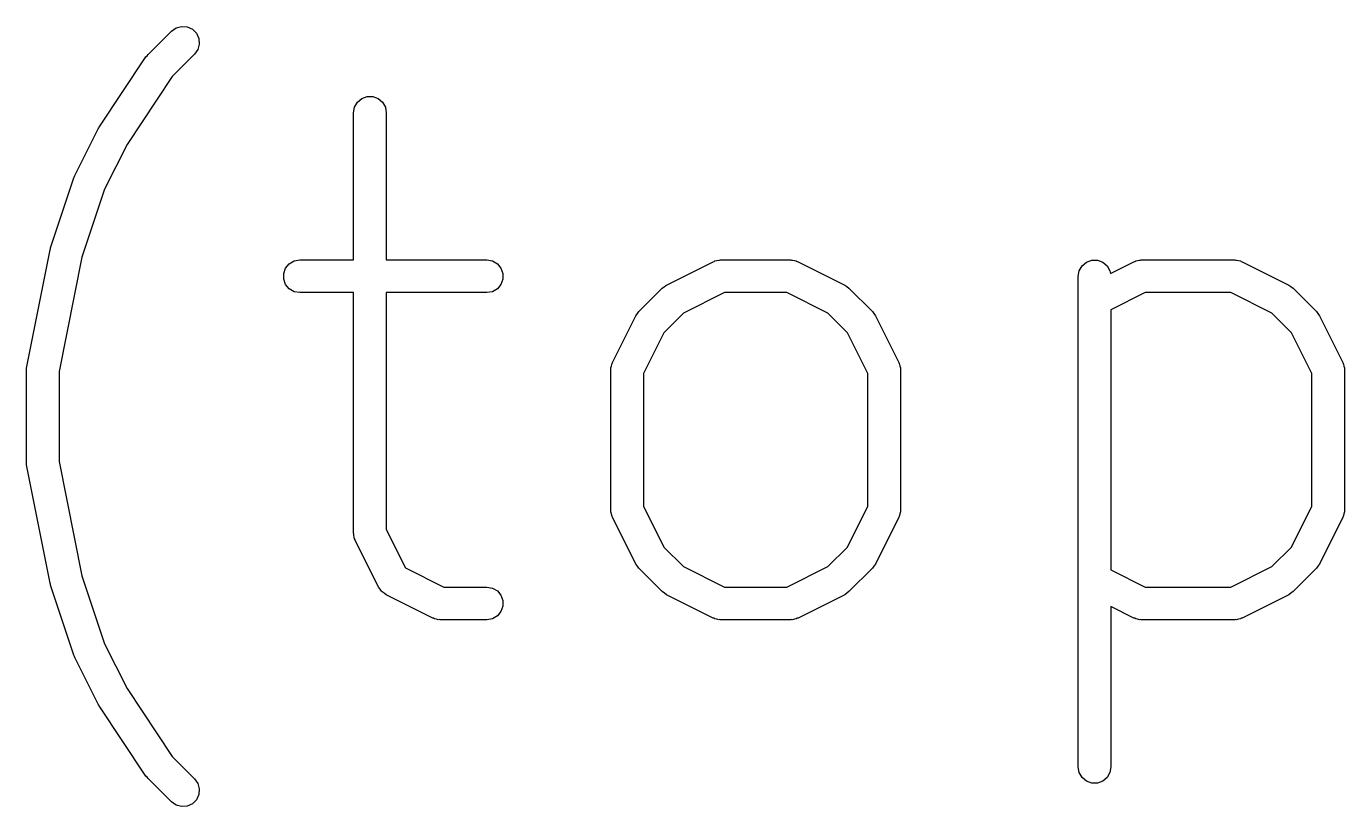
# Model space of a CAD drawing. Extents: x -0.1 to 56.4, y -14.9 to 17.1.
# Drawn here: x 44.814 to 48.843, y -5.5 to -3.114 of the extents above; entities that cross this region are included whole.
import ezdxf

# ---------------------------------------------------------------- set-up
doc = ezdxf.new("R2010")
doc.units = 0
doc.header["$MEASUREMENT"] = 0
doc.layers.add('BLACK', color=7, linetype='CONTINUOUS')

msp = doc.modelspace()

# ---------------------------------------------------------------- linework, layer by layer
at = {"layer": 'Black'}
for p, q in [((45.1861, -3.20036), (45.2575, -3.12893)), ((45.2575, -3.12893), (45.2717, -3.11897)), ((45.2717, -3.11897), (45.2885, -3.11448)), ((45.2885, -3.11448), (45.3058, -3.11599)), ((45.3058, -3.11599), (45.3215, -3.12333)), ((45.3215, -3.12333), (45.3338, -3.13561)), ((45.3338, -3.13561), (45.3412, -3.15135)), ((45.3427, -3.16864), (45.3382, -3.18542)), ((45.3412, -3.15135), (45.3427, -3.16864)), ((45.037, -3.42226), (45.1798, -3.20798)), ((45.1798, -3.20798), (45.1832, -3.20441)), ((45.1832, -3.20441), (45.1861, -3.20036)), ((45.3282, -3.19964), (45.2603, -3.26756)), ((45.3382, -3.18542), (45.3282, -3.19964)), ((45.2603, -3.26756), (45.1219, -3.47515)), ((45.826, -3.34643), (45.8393, -3.33527)), ((45.8393, -3.33527), (45.8556, -3.32933)), ((45.8556, -3.32933), (45.873, -3.32933)), ((45.873, -3.32933), (45.8893, -3.33527)), ((45.8893, -3.33527), (45.9026, -3.34643)), ((45.8143, -3.37857), (45.8173, -3.36147)), ((45.8143, -3.82857), (45.8143, -3.37857)), ((45.8173, -3.36147), (45.826, -3.34643)), ((45.9026, -3.34643), (45.9113, -3.36147)), ((45.9113, -3.36147), (45.9143, -3.37857)), ((45.9143, -3.37857), (45.9143, -3.82857)), ((45.0357, -3.42513), (45.037, -3.42226)), ((44.9624, -3.5705), (45.0339, -3.42764)), ((45.0339, -3.42764), (45.0357, -3.42513)), ((45.1219, -3.47515), (45.0535, -3.61204)), ((44.8883, -3.79133), (44.9597, -3.57705)), ((44.9597, -3.57705), (44.9614, -3.57391)), ((44.9614, -3.57391), (44.9624, -3.5705)), ((45.0535, -3.61204), (44.9841, -3.82)), ((44.8153, -4.15448), (44.8867, -3.79734)), ((44.8867, -3.79734), (44.8878, -3.79442)), ((44.8878, -3.79442), (44.8883, -3.79133)), ((44.9841, -3.82), (44.9143, -4.16924)), ((45.6008, -3.86989), (45.6067, -3.85357)), ((45.6067, -3.85357), (45.6179, -3.84027)), ((45.6179, -3.84027), (45.6329, -3.83159)), ((45.6329, -3.83159), (45.65, -3.82857)), ((45.65, -3.82857), (45.8143, -3.82857)), ((45.9143, -3.82857), (46.2214, -3.82857)), ((46.2214, -3.82857), (46.2385, -3.83159)), ((46.2385, -3.83159), (46.2536, -3.84027)), ((46.2536, -3.84027), (46.2647, -3.85357)), ((46.2647, -3.85357), (46.2707, -3.86989)), ((46.7705, -3.90528), (46.9134, -3.83385)), ((46.9134, -3.83385), (46.9161, -3.83303)), ((46.9161, -3.83303), (46.9186, -3.83159)), ((46.9186, -3.83159), (46.9244, -3.83057)), ((46.9244, -3.83057), (46.93, -3.8289)), ((46.93, -3.8289), (46.9329, -3.82907)), ((46.9329, -3.82907), (46.9357, -3.82857)), ((46.9357, -3.82857), (47.15, -3.82857)), ((47.15, -3.82857), (47.1528, -3.82907)), ((47.1528, -3.82907), (47.1557, -3.8289)), ((47.1557, -3.8289), (47.1613, -3.83057)), ((47.1613, -3.83057), (47.1671, -3.83159)), ((47.1671, -3.83159), (47.1696, -3.83303)), ((47.1696, -3.83303), (47.1724, -3.83385)), ((47.1724, -3.83385), (47.3152, -3.90528)), ((48.0286, -3.87857), (48.0316, -3.86147)), ((48.0316, -3.86147), (48.0403, -3.84643)), ((48.0403, -3.84643), (48.0536, -3.83527)), ((48.0536, -3.83527), (48.0699, -3.82933)), ((48.0699, -3.82933), (48.0873, -3.82933)), ((48.0873, -3.82933), (48.1036, -3.83527)), ((48.1036, -3.83527), (48.1169, -3.84643)), ((48.1169, -3.84643), (48.1256, -3.86147)), ((48.1256, -3.86147), (48.127, -3.86987)), ((48.127, -3.86987), (48.1991, -3.83385)), ((48.1991, -3.83385), (48.2018, -3.83303)), ((48.2018, -3.83303), (48.2043, -3.83159)), ((48.2043, -3.83159), (48.2101, -3.83057)), ((48.2101, -3.83057), (48.2157, -3.8289)), ((48.2157, -3.8289), (48.2186, -3.82907)), ((48.2186, -3.82907), (48.2214, -3.82857)), ((48.2214, -3.82857), (48.5071, -3.82857)), ((48.5071, -3.82857), (48.51, -3.82907)), ((48.51, -3.82907), (48.5129, -3.8289)), ((48.5129, -3.8289), (48.5185, -3.83057)), ((48.5185, -3.83057), (48.5242, -3.83159)), ((48.5242, -3.83159), (48.5267, -3.83303)), ((48.5267, -3.83303), (48.5295, -3.83385)), ((48.5295, -3.83385), (48.6724, -3.90528)), ((45.6008, -3.88725), (45.6008, -3.86989)), ((45.6067, -3.90357), (45.6008, -3.88725)), ((45.6179, -3.91687), (45.6067, -3.90357)), ((46.2647, -3.90357), (46.2536, -3.91687)), ((46.2707, -3.88725), (46.2647, -3.90357)), ((46.2707, -3.86989), (46.2707, -3.88725)), ((46.7641, -3.91005), (46.7705, -3.90528)), ((47.3152, -3.90528), (47.3217, -3.91005)), ((48.0286, -5.37857), (48.0286, -3.87857)), ((48.6724, -3.90528), (48.6788, -3.91005)), ((45.6329, -3.92556), (45.6179, -3.91687)), ((45.65, -3.92857), (45.6329, -3.92556)), ((45.8143, -3.92857), (45.65, -3.92857)), ((45.8143, -4.66429), (45.8143, -3.92857)), ((46.2214, -3.92857), (45.9143, -3.92857)), ((45.9143, -3.92857), (45.9143, -4.65248)), ((46.2385, -3.92556), (46.2214, -3.92857)), ((46.2536, -3.91687), (46.2385, -3.92556)), ((46.6861, -3.98607), (46.7575, -3.91464)), ((46.7575, -3.91464), (46.7641, -3.91005)), ((46.9475, -3.92857), (46.8225, -3.99109)), ((47.1382, -3.92857), (46.9475, -3.92857)), ((47.2632, -3.99109), (47.1382, -3.92857)), ((47.3217, -3.91005), (47.3282, -3.91464)), ((47.3282, -3.91464), (47.3996, -3.98607)), ((48.2332, -3.92857), (48.1286, -3.9809)), ((48.4953, -3.92857), (48.2332, -3.92857)), ((48.6204, -3.99109), (48.4953, -3.92857)), ((48.6788, -3.91005), (48.6854, -3.91464)), ((48.6854, -3.91464), (48.7568, -3.98607)), ((46.6815, -3.99264), (46.6861, -3.98607)), ((47.3996, -3.98607), (47.4042, -3.99263)), ((48.1286, -3.9809), (48.1286, -4.77624)), ((48.7568, -3.98607), (48.7614, -3.99263)), ((46.6053, -4.14192), (46.6767, -3.99907)), ((46.6767, -3.99907), (46.6815, -3.99264)), ((46.8225, -3.99109), (46.7625, -4.05105)), ((47.3232, -4.05105), (47.2632, -3.99109)), ((47.4042, -3.99263), (47.409, -3.99907)), ((47.409, -3.99907), (47.4804, -4.14192)), ((48.6803, -4.05105), (48.6204, -3.99109)), ((48.7614, -3.99263), (48.7661, -3.99907)), ((48.7661, -3.99907), (48.8376, -4.14192)), ((46.7625, -4.05105), (46.7, -4.17609)), ((47.3857, -4.17609), (47.3232, -4.05105)), ((48.7429, -4.17609), (48.6803, -4.05105)), ((46.602, -4.15296), (46.603, -4.14718)), ((46.603, -4.14718), (46.6045, -4.14469)), ((46.6045, -4.14469), (46.6053, -4.14192)), ((47.4804, -4.14192), (47.4813, -4.14469)), ((47.4813, -4.14469), (47.4827, -4.14718)), ((47.4827, -4.14718), (47.4837, -4.15296)), ((48.8376, -4.14192), (48.8384, -4.14469)), ((48.8384, -4.14469), (48.8398, -4.14718)), ((48.8398, -4.14718), (48.8409, -4.15296)), ((44.8143, -4.16429), (44.8151, -4.15942)), ((44.8143, -4.45), (44.8143, -4.16429)), ((44.8151, -4.15942), (44.8153, -4.15448)), ((44.9143, -4.16924), (44.9143, -4.44505)), ((46.6, -4.16429), (46.6005, -4.16145)), ((46.6, -4.59286), (46.6, -4.16429)), ((46.6003, -4.15857), (46.602, -4.15296)), ((46.6005, -4.16145), (46.6003, -4.15857)), ((46.7, -4.17609), (46.7, -4.58105)), ((47.3857, -4.58105), (47.3857, -4.17609)), ((47.4837, -4.15296), (47.4854, -4.15857)), ((47.4854, -4.15857), (47.4852, -4.16145)), ((47.4852, -4.16145), (47.4857, -4.16429)), ((47.4857, -4.16429), (47.4857, -4.59286)), ((48.7429, -4.58105), (48.7429, -4.17609)), ((48.8409, -4.15296), (48.8425, -4.15857)), ((48.8425, -4.15857), (48.8424, -4.16145)), ((48.8424, -4.16145), (48.8429, -4.16429)), ((48.8429, -4.16429), (48.8429, -4.59286)), ((44.8151, -4.45487), (44.8143, -4.45)), ((44.8153, -4.45981), (44.8151, -4.45487)), ((44.8867, -4.81695), (44.8153, -4.45981)), ((44.9143, -4.44505), (44.9841, -4.79428)), ((46.7, -4.58105), (46.7625, -4.70609)), ((47.3232, -4.7061), (47.3857, -4.58105)), ((48.6803, -4.7061), (48.7429, -4.58105)), ((46.6005, -4.5957), (46.6, -4.59286)), ((46.6003, -4.59857), (46.6005, -4.5957)), ((46.602, -4.60419), (46.6003, -4.59857)), ((46.603, -4.60996), (46.602, -4.60419)), ((46.6045, -4.61246), (46.603, -4.60996)), ((46.6053, -4.61522), (46.6045, -4.61246)), ((46.6767, -4.75807), (46.6053, -4.61522)), ((47.4804, -4.61522), (47.409, -4.75807)), ((47.4813, -4.61246), (47.4804, -4.61522)), ((47.4827, -4.60996), (47.4813, -4.61246)), ((47.4837, -4.60419), (47.4827, -4.60996)), ((47.4854, -4.59857), (47.4837, -4.60419)), ((47.4857, -4.59286), (47.4852, -4.5957)), ((47.4852, -4.5957), (47.4854, -4.59857)), ((48.8376, -4.61522), (48.7661, -4.75807)), ((48.8384, -4.61246), (48.8376, -4.61522)), ((48.8398, -4.60996), (48.8384, -4.61246)), ((48.8409, -4.60419), (48.8398, -4.60996)), ((48.8425, -4.59857), (48.8409, -4.60419)), ((48.8429, -4.59286), (48.8424, -4.5957)), ((48.8424, -4.5957), (48.8425, -4.59857)), ((45.8148, -4.66713), (45.8143, -4.66429)), ((45.8146, -4.67), (45.8148, -4.66713)), ((45.8163, -4.67561), (45.8146, -4.67)), ((45.9143, -4.65248), (45.973, -4.76988)), ((45.8173, -4.68139), (45.8163, -4.67561)), ((45.8187, -4.68389), (45.8173, -4.68139)), ((45.8196, -4.68665), (45.8187, -4.68389)), ((45.891, -4.8295), (45.8196, -4.68665)), ((46.7625, -4.70609), (46.8225, -4.76605)), ((47.2632, -4.76605), (47.3232, -4.7061)), ((48.6204, -4.76605), (48.6803, -4.7061)), ((45.973, -4.76988), (46.0904, -4.82857)), ((46.6815, -4.7645), (46.6767, -4.75807)), ((46.6861, -4.77107), (46.6815, -4.7645)), ((46.7575, -4.8425), (46.6861, -4.77107)), ((46.8225, -4.76605), (46.9475, -4.82857)), ((47.1382, -4.82857), (47.2632, -4.76605)), ((47.3996, -4.77107), (47.3282, -4.8425)), ((47.4042, -4.76451), (47.3996, -4.77107)), ((47.409, -4.75807), (47.4042, -4.76451)), ((48.1286, -4.77624), (48.2332, -4.82857)), ((48.4953, -4.82857), (48.6204, -4.76605)), ((48.7568, -4.77107), (48.6854, -4.8425)), ((48.7614, -4.76451), (48.7568, -4.77107)), ((48.7661, -4.75807), (48.7614, -4.76451)), ((44.8878, -4.81986), (44.8867, -4.81695)), ((44.8883, -4.82295), (44.8878, -4.81986)), ((44.9597, -5.03724), (44.8883, -4.82295)), ((44.9841, -4.79428), (45.0535, -5.00225)), ((45.8954, -4.8354), (45.891, -4.8295)), ((46.0904, -4.82857), (46.2214, -4.82857)), ((46.2214, -4.82857), (46.2385, -4.83159)), ((46.2385, -4.83159), (46.2536, -4.84027)), ((46.9475, -4.82857), (47.1382, -4.82857)), ((48.2332, -4.82857), (48.4953, -4.82857)), ((45.8994, -4.84152), (45.8954, -4.8354)), ((45.9005, -4.84234), (45.8994, -4.84152)), ((45.9013, -4.84345), (45.9005, -4.84234)), ((45.9075, -4.84749), (45.9013, -4.84345)), ((45.9134, -4.85186), (45.9075, -4.84749)), ((46.0562, -4.92329), (45.9134, -4.85186)), ((46.2536, -4.84027), (46.2647, -4.85357)), ((46.2647, -4.85357), (46.2707, -4.86989)), ((46.2707, -4.86989), (46.2707, -4.88725)), ((46.7641, -4.8471), (46.7575, -4.8425)), ((46.7705, -4.85186), (46.7641, -4.8471)), ((46.9134, -4.92329), (46.7705, -4.85186)), ((47.3152, -4.85186), (47.1724, -4.92329)), ((47.3217, -4.84709), (47.3152, -4.85186)), ((47.3282, -4.8425), (47.3217, -4.84709)), ((48.6724, -4.85186), (48.5295, -4.92329)), ((48.6788, -4.84709), (48.6724, -4.85186)), ((48.6854, -4.8425), (48.6788, -4.84709)), ((46.2647, -4.90357), (46.2536, -4.91687)), ((46.2707, -4.88725), (46.2647, -4.90357)), ((48.1991, -4.92329), (48.1286, -4.88804)), ((48.1286, -4.88804), (48.1286, -5.37857)), ((46.059, -4.92411), (46.0562, -4.92329)), ((46.0615, -4.92556), (46.059, -4.92411)), ((46.0672, -4.92657), (46.0615, -4.92556)), ((46.0729, -4.92824), (46.0672, -4.92657)), ((46.0757, -4.92807), (46.0729, -4.92824)), ((46.0786, -4.92857), (46.0757, -4.92807)), ((46.2214, -4.92857), (46.0786, -4.92857)), ((46.2385, -4.92556), (46.2214, -4.92857)), ((46.2536, -4.91687), (46.2385, -4.92556)), ((46.9161, -4.92411), (46.9134, -4.92329)), ((46.9186, -4.92556), (46.9161, -4.92411)), ((46.9244, -4.92657), (46.9186, -4.92556)), ((46.93, -4.92824), (46.9244, -4.92657)), ((46.9329, -4.92807), (46.93, -4.92824)), ((46.9357, -4.92857), (46.9329, -4.92807)), ((47.15, -4.92857), (46.9357, -4.92857)), ((47.1528, -4.92807), (47.15, -4.92857)), ((47.1557, -4.92824), (47.1528, -4.92807)), ((47.1613, -4.92657), (47.1557, -4.92824)), ((47.1671, -4.92556), (47.1613, -4.92657)), ((47.1696, -4.92411), (47.1671, -4.92556)), ((47.1724, -4.92329), (47.1696, -4.92411)), ((48.2018, -4.92411), (48.1991, -4.92329)), ((48.2043, -4.92556), (48.2018, -4.92411)), ((48.2101, -4.92657), (48.2043, -4.92556)), ((48.2157, -4.92824), (48.2101, -4.92657)), ((48.2186, -4.92807), (48.2157, -4.92824)), ((48.2214, -4.92857), (48.2186, -4.92807)), ((48.5071, -4.92857), (48.2214, -4.92857)), ((48.51, -4.92807), (48.5071, -4.92857)), ((48.5129, -4.92824), (48.51, -4.92807)), ((48.5185, -4.92657), (48.5129, -4.92824)), ((48.5242, -4.92556), (48.5185, -4.92657)), ((48.5267, -4.92411), (48.5242, -4.92556)), ((48.5295, -4.92329), (48.5267, -4.92411)), ((45.0535, -5.00225), (45.1219, -5.13914)), ((44.9614, -5.04037), (44.9597, -5.03724)), ((44.9624, -5.04379), (44.9614, -5.04037)), ((45.0339, -5.18665), (44.9624, -5.04379)), ((45.1219, -5.13914), (45.2603, -5.34672)), ((45.0357, -5.18916), (45.0339, -5.18665)), ((45.037, -5.19202), (45.0357, -5.18916)), ((45.1798, -5.40631), (45.037, -5.19202)), ((45.2603, -5.34672), (45.3282, -5.41465)), ((48.0316, -5.39567), (48.0286, -5.37857)), ((48.0403, -5.41071), (48.0316, -5.39567)), ((48.1256, -5.39567), (48.1169, -5.41071)), ((48.1286, -5.37857), (48.1256, -5.39567)), ((45.1832, -5.40988), (45.1798, -5.40631)), ((45.1861, -5.41393), (45.1832, -5.40988)), ((45.2575, -5.48535), (45.1861, -5.41393)), ((45.3282, -5.41465), (45.3382, -5.42887)), ((45.3382, -5.42887), (45.3427, -5.44564)), ((48.0536, -5.42187), (48.0403, -5.41071)), ((48.0699, -5.42781), (48.0536, -5.42187)), ((48.0873, -5.42781), (48.0699, -5.42781)), ((48.1036, -5.42187), (48.0873, -5.42781)), ((48.1169, -5.41071), (48.1036, -5.42187)), ((45.3338, -5.47868), (45.3215, -5.49096)), ((45.3412, -5.46294), (45.3338, -5.47868)), ((45.3427, -5.44564), (45.3412, -5.46294)), ((45.2717, -5.49531), (45.2575, -5.48535)), ((45.2885, -5.49981), (45.2717, -5.49531)), ((45.3058, -5.4983), (45.2885, -5.49981)), ((45.3215, -5.49096), (45.3058, -5.4983))]:
    msp.add_line(p, q, dxfattribs=at)

doc.saveas('drawing.dxf')
